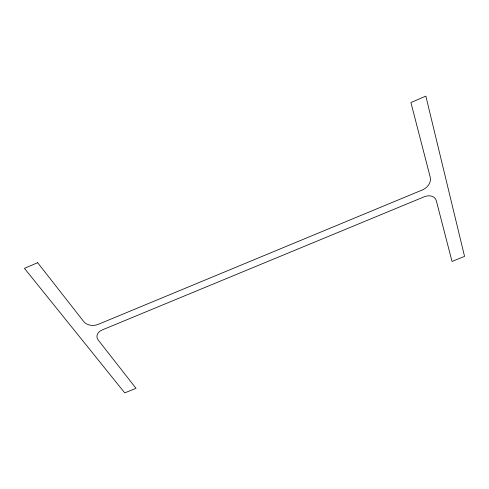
<?xml version="1.0" encoding="UTF-8"?>
<svg xmlns="http://www.w3.org/2000/svg" width="489" height="489" viewBox="0 0 489 489"><rect width="100%" height="100%" fill="white"/><g stroke="black" fill="none" stroke-linecap="round" stroke-linejoin="round"><path stroke-width="0.73" d="M37.641 262.703L24.45 268.363L124.744 392.875L136.028 388.339L98.24 340.081A10.177 7.384 -1.4 0 1 102.17 329.953L424.256 196.78A10.789 8.117 -32.2 0 1 436.329 200.771L452.025 261.432L464.55 256.401L425.858 96.125L410.913 102.543L430.271 177.366A11.113 8.545 -33.9 0 1 422.398 189.934L97.965 324.464A10.483 7.745 0.4 0 1 83.735 321.566L37.641 262.703"/></g></svg>
